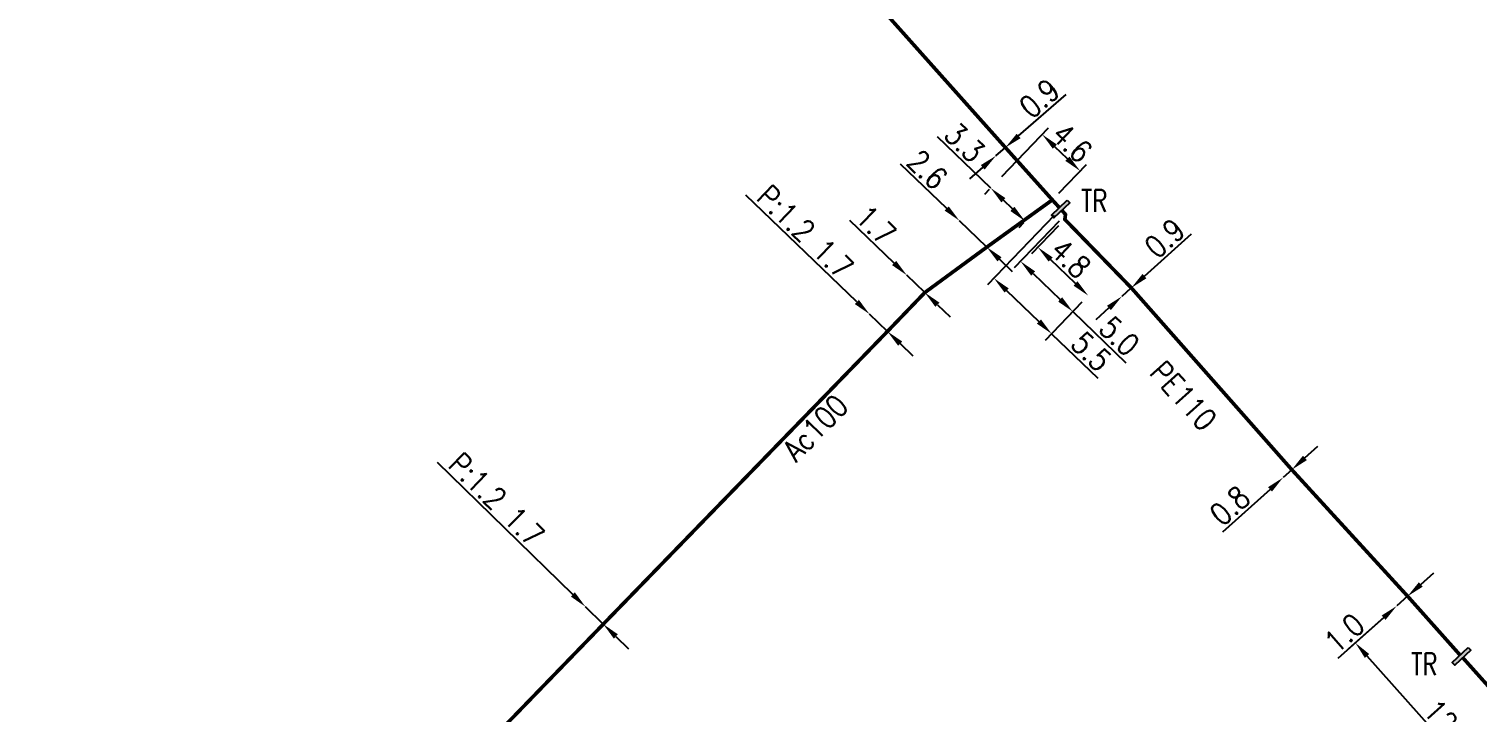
# Model space of a CAD drawing. Header units: millimetres. Extents: x 138988 to 140002, y 128990 to 130001.
# Drawn here: x 139184.2 to 139283, y 129249.7 to 129296.3 of the extents above; entities that cross this region are included whole.
import ezdxf
from ezdxf.enums import TextEntityAlignment as Align

# ---------------------------------------------------------------- set-up
doc = ezdxf.new("R2010")
doc.units = ezdxf.units.MM
doc.header["$PDMODE"] = 34
doc.linetypes.add('L_25_AP', pattern=[2000, 1000, 1000])
doc.linetypes.add('L_25_PE', pattern=[2000, 1000, 1000])
doc.layers.get('0').update_dxf_attribs({"linetype": 'CONTINUOUS'})
doc.layers.get('Defpoints').update_dxf_attribs({"linetype": 'CONTINUOUS'})
doc.layers.add('L_150', color=1, linetype='CONTINUOUS')
doc.layers.add('L_340', color=7, linetype='CONTINUOUS')
doc.styles.get("Standard").update_dxf_attribs({"font": 'romans.shx', "width": 0.85})
doc.dimstyles.get("Standard").update_dxf_attribs({"dimtxt": 1.5, "dimasz": 1.2, "dimexe": 0.625, "dimexo": 0.625, "dimgap": 0.25, "dimtad": 1, "dimdec": 1, "dimzin": 0, "dimdsep": 46, "dimtxsty": 'Standard', "dimcen": -0.5, "dimadec": 0, "dimazin": 0, "dimtfac": 1, "dimtdec": 1, "dimtmove": 0, "dimatfit": 3, "dimfxl": 0, "dimtolj": 1, "dimtzin": 0, "dimarcsym": 0})

# ---------------------------------------------------------------- blocks, each defined once
blk = doc.blocks.new('*D1084')
at = {"layer": 'Defpoints', "color": 0, "linetype": 'Continuous', "transparency": 16777216}
for p in [(139250.12, 129285.789), (139249.792, 129285.449), (139252.462, 129283.536)]:
    blk.add_point(p, dxfattribs=at)
at = {"layer": 'L_150', "color": 0, "linetype": 'Continuous', "lineweight": -2, "transparency": 16777216}
for p, q in [((139249.792, 129285.449), (139246.165, 129288.938)), ((139249.686, 129285.339), (139249.359, 129284.998)), ((139251.269, 129284.027), (139250.657, 129284.617)), ((139252.028, 129283.085), (139251.701, 129282.745))]:
    blk.add_line(p, q, dxfattribs=at)
at = {"layer": 'L_150', "color": 0, "linetype": 'Continuous', "transparency": 16777216}
for points in [[(139250.796, 129284.761), (139250.518, 129284.473), (139249.792, 129285.449)], [(139251.408, 129284.171), (139251.131, 129283.883), (139252.134, 129283.195)]]:
    blk.add_solid(points, dxfattribs=at)
at = {"layer": 'L_150', "color": 0, "linetype": 'Continuous', "transparency": 16777216, "insert": (139248.001, 129288.559), "char_height": 1.5, "attachment_point": 5, "rotation": 316.10597}
blk.add_mtext('\\A1;3.3', dxfattribs=at)
blk = doc.blocks.new('*D1085')
at = {"layer": 'Defpoints', "color": 0, "linetype": 'Continuous', "transparency": 16777216}
for p in [(139247.652, 129283.224), (139247.652, 129283.224), (139249.525, 129281.421)]:
    blk.add_point(p, dxfattribs=at)
at = {"layer": 'L_150', "color": 0, "linetype": 'Continuous', "lineweight": -2, "transparency": 16777216}
for p, q in [((139246.787, 129284.056), (139243.637, 129287.087)), ((139249.525, 129281.421), (139247.652, 129283.224)), ((139250.39, 129280.589), (139251.255, 129279.757))]:
    blk.add_line(p, q, dxfattribs=at)
at = {"layer": 'L_150', "color": 0, "linetype": 'Continuous', "transparency": 16777216}
for points in [[(139246.926, 129284.2), (139246.648, 129283.912), (139247.652, 129283.224)], [(139250.529, 129280.733), (139250.251, 129280.445), (139249.525, 129281.421)]]:
    blk.add_solid(points, dxfattribs=at)
at = {"layer": 'L_150', "color": 0, "linetype": 'Continuous', "transparency": 16777216, "insert": (139245.473, 129286.708), "char_height": 1.5, "attachment_point": 5, "rotation": 316.10597}
blk.add_mtext('\\A1;2.6', dxfattribs=at)
blk = doc.blocks.new('*D1086')
at = {"layer": 'Defpoints', "color": 0, "linetype": 'Continuous', "transparency": 16777216}
for p in [(139244.069, 129279.5), (139244.069, 129279.5), (139245.294, 129278.321)]:
    blk.add_point(p, dxfattribs=at)
at = {"layer": 'L_150', "color": 0, "linetype": 'Continuous', "lineweight": -2, "transparency": 16777216}
for p, q in [((139243.204, 129280.332), (139240.185, 129283.237)), ((139245.294, 129278.321), (139244.069, 129279.5)), ((139246.159, 129277.489), (139247.023, 129276.657))]:
    blk.add_line(p, q, dxfattribs=at)
at = {"layer": 'L_150', "color": 0, "linetype": 'Continuous', "transparency": 16777216}
for points in [[(139243.343, 129280.476), (139243.065, 129280.188), (139244.069, 129279.5)], [(139246.297, 129277.633), (139246.02, 129277.345), (139245.294, 129278.321)]]:
    blk.add_solid(points, dxfattribs=at)
at = {"layer": 'L_150', "color": 0, "linetype": 'Continuous', "transparency": 16777216, "insert": (139241.956, 129282.921), "char_height": 1.5, "attachment_point": 5, "rotation": 316.10597}
blk.add_mtext('\\A1;1.7', dxfattribs=at)
blk = doc.blocks.new('*D1087')
at = {"layer": 'Defpoints', "color": 0, "linetype": 'Continuous', "transparency": 16777216}
for p in [(139241.521, 129276.851), (139241.521, 129276.851), (139242.746, 129275.673)]:
    blk.add_point(p, dxfattribs=at)
at = {"layer": 'L_150', "color": 0, "linetype": 'Continuous', "lineweight": -2, "transparency": 16777216}
for p, q in [((139240.656, 129277.683), (139233.087, 129284.966)), ((139242.746, 129275.673), (139241.521, 129276.851)), ((139243.61, 129274.841), (139244.475, 129274.009))]:
    blk.add_line(p, q, dxfattribs=at)
at = {"layer": 'L_150', "color": 0, "linetype": 'Continuous', "transparency": 16777216}
for points in [[(139240.794, 129277.828), (139240.517, 129277.539), (139241.521, 129276.851)], [(139243.749, 129274.985), (139243.472, 129274.697), (139242.746, 129275.673)]]:
    blk.add_solid(points, dxfattribs=at)
at = {"layer": 'L_150', "color": 0, "linetype": 'Continuous', "transparency": 16777216, "insert": (139237.132, 129282.461), "char_height": 1.5, "attachment_point": 5, "rotation": 316.10597}
blk.add_mtext('\\A1;P:1.2 1.7', dxfattribs=at)
blk = doc.blocks.new('*D1088')
at = {"layer": 'Defpoints', "color": 0, "linetype": 'Continuous', "transparency": 16777216}
for p in [(139222.14, 129256.899), (139222.14, 129256.899), (139223.356, 129255.712)]:
    blk.add_point(p, dxfattribs=at)
at = {"layer": 'L_150', "color": 0, "linetype": 'Continuous', "lineweight": -2, "transparency": 16777216}
for p, q in [((139221.281, 129257.737), (139212.047, 129266.746)), ((139223.356, 129255.712), (139222.14, 129256.899)), ((139224.215, 129254.874), (139225.074, 129254.036))]:
    blk.add_line(p, q, dxfattribs=at)
at = {"layer": 'L_150', "color": 0, "linetype": 'Continuous', "transparency": 16777216}
for points in [[(139221.42, 129257.88), (139221.141, 129257.594), (139222.14, 129256.899)], [(139224.355, 129255.017), (139224.076, 129254.73), (139223.356, 129255.712)]]:
    blk.add_solid(points, dxfattribs=at)
at = {"layer": 'L_150', "color": 0, "linetype": 'Continuous', "transparency": 16777216, "insert": (139216.074, 129264.213), "char_height": 1.5, "attachment_point": 5, "rotation": 315.70565}
blk.add_mtext('\\A1;P:1.2 1.7', dxfattribs=at)
blk = doc.blocks.new('*D713')
at = {"layer": 'Defpoints', "color": 0, "linetype": 'Continuous', "transparency": 16777216}
for p in [(139250.793, 129288.211), (139250.152, 129287.652), (139250.152, 129287.652)]:
    blk.add_point(p, dxfattribs=at)
at = {"layer": 'L_150', "color": 0, "linetype": 'Continuous', "lineweight": -2, "transparency": 16777216}
for p, q in [((139251.697, 129289), (139254.945, 129291.834)), ((139250.152, 129287.652), (139250.793, 129288.211)), ((139249.248, 129286.863), (139248.344, 129286.074))]:
    blk.add_line(p, q, dxfattribs=at)
at = {"layer": 'L_150', "color": 0, "linetype": 'Continuous', "transparency": 16777216}
for points in [[(139251.565, 129289.15), (139251.828, 129288.849), (139250.793, 129288.211)], [(139249.117, 129287.014), (139249.379, 129286.712), (139250.152, 129287.652)]]:
    blk.add_solid(points, dxfattribs=at)
at = {"layer": 'L_150', "color": 0, "linetype": 'Continuous', "transparency": 16777216, "insert": (139253.116, 129291.565), "char_height": 1.5, "attachment_point": 5, "rotation": 41.10504}
blk.add_mtext('\\A1;0.9', dxfattribs=at)
blk = doc.blocks.new('*D723')
at = {"layer": 'Defpoints', "color": 0, "linetype": 'Continuous', "transparency": 16777216}
for p in [(139258.753, 129278.073), (139258.753, 129278.073), (139259.386, 129278.641)]:
    blk.add_point(p, dxfattribs=at)
at = {"layer": 'L_150', "color": 0, "linetype": 'Continuous', "lineweight": -2, "transparency": 16777216}
for p, q in [((139260.279, 129279.442), (139263.49, 129282.318)), ((139258.753, 129278.073), (139259.386, 129278.641)), ((139257.859, 129277.273), (139256.965, 129276.472))]:
    blk.add_line(p, q, dxfattribs=at)
at = {"layer": 'L_150', "color": 0, "linetype": 'Continuous', "transparency": 16777216}
for points in [[(139260.146, 129279.59), (139260.413, 129279.293), (139259.386, 129278.641)], [(139257.726, 129277.421), (139257.993, 129277.124), (139258.753, 129278.073)]]:
    blk.add_solid(points, dxfattribs=at)
at = {"layer": 'L_150', "color": 0, "linetype": 'Continuous', "transparency": 16777216, "insert": (139261.664, 129282.025), "char_height": 1.5, "attachment_point": 5, "rotation": 41.86487}
blk.add_mtext('\\A1;0.9', dxfattribs=at)
blk = doc.blocks.new('*D724')
at = {"layer": 'Defpoints', "color": 0, "linetype": 'Continuous', "transparency": 16777216}
for p in [(139270.336, 129266.243), (139269.741, 129265.708), (139269.741, 129265.708)]:
    blk.add_point(p, dxfattribs=at)
at = {"layer": 'L_150', "color": 0, "linetype": 'Continuous', "lineweight": -2, "transparency": 16777216}
for p, q in [((139271.228, 129267.045), (139272.12, 129267.848)), ((139270.336, 129266.243), (139269.741, 129265.708)), ((139268.849, 129264.905), (139265.598, 129261.982))]:
    blk.add_line(p, q, dxfattribs=at)
at = {"layer": 'L_150', "color": 0, "linetype": 'Continuous', "transparency": 16777216}
for points in [[(139271.094, 129267.194), (139271.362, 129266.897), (139270.336, 129266.243)], [(139268.715, 129265.054), (139268.983, 129264.757), (139269.741, 129265.708)]]:
    blk.add_solid(points, dxfattribs=at)
at = {"layer": 'L_150', "color": 0, "linetype": 'Continuous', "transparency": 16777216, "insert": (139266.109, 129263.786), "char_height": 1.5, "attachment_point": 5, "rotation": 41.96533}
blk.add_mtext('\\A1;0.8', dxfattribs=at)
blk = doc.blocks.new('*D725')
at = {"layer": 'Defpoints', "color": 0, "linetype": 'Continuous', "transparency": 16777216}
for p in [(139278.238, 129257.617), (139277.492, 129256.951), (139277.492, 129256.951)]:
    blk.add_point(p, dxfattribs=at)
at = {"layer": 'L_150', "color": 0, "linetype": 'Continuous', "lineweight": -2, "transparency": 16777216}
for p, q in [((139279.133, 129258.416), (139280.028, 129259.215)), ((139278.238, 129257.617), (139277.492, 129256.951)), ((139276.597, 129256.151), (139273.473, 129253.361))]:
    blk.add_line(p, q, dxfattribs=at)
at = {"layer": 'L_150', "color": 0, "linetype": 'Continuous', "transparency": 16777216}
for points in [[(139279, 129258.565), (139279.267, 129258.267), (139278.238, 129257.617)], [(139276.464, 129256.301), (139276.731, 129256.002), (139277.492, 129256.951)]]:
    blk.add_solid(points, dxfattribs=at)
at = {"layer": 'L_150', "color": 0, "linetype": 'Continuous', "transparency": 16777216, "insert": (139273.921, 129255.102), "char_height": 1.5, "attachment_point": 5, "rotation": 41.7652}
blk.add_mtext('\\A1;1.0', dxfattribs=at)
blk = doc.blocks.new('L_340_19')
at = {"linetype": 'Continuous'}
blk.add_hatch(color=0, dxfattribs=at).paths.add_polyline_path([(0.125, 0.75), (-0.125, 0.75), (-0.125, -0.75), (0.125, -0.75)])
at = {"color": 0, "linetype": 'Continuous'}
blk.add_lwpolyline([(-0.125, 0.75), (0.125, 0.75), (0.125, -0.75), (-0.125, -0.75)], close=True, dxfattribs=at)
at = {"color": 0, "linetype": 'Continuous', "width": 0.75}
for tag, height, flags, p in [('TR', 1.5, 8, (0, 3)), ('DEF_LEG', 1.2, 3, (0, -5)), ('DEF_COUP', 1.2, 3, (0, -7.5)), ('DEF_TYPE', 1.2, 3, (0, -10))]:
    blk.add_attdef(tag, text='', height=height, dxfattribs=dict(at, flags=flags)).set_placement(p, align=Align.MIDDLE)
blk = doc.blocks.new('*D728')
at = {"layer": 'Defpoints', "color": 0, "linetype": 'Continuous', "transparency": 16777216}
for p in [(139254.848, 129283.312), (139253.015, 129281.406), (139256.443, 129278.111)]:
    blk.add_point(p, dxfattribs=at)
at = {"layer": 'L_150', "color": 0, "linetype": 'Continuous', "lineweight": -2, "transparency": 16777216}
for p, q in [((139254.415, 129282.862), (139252.582, 129280.955)), ((139255.578, 129278.942), (139253.88, 129280.574))]:
    blk.add_line(p, q, dxfattribs=at)
at = {"layer": 'L_150', "color": 0, "linetype": 'Continuous', "transparency": 16777216}
for points in [[(139254.019, 129280.718), (139253.742, 129280.43), (139253.015, 129281.406)], [(139255.716, 129279.087), (139255.439, 129278.798), (139256.443, 129278.111)]]:
    blk.add_solid(points, dxfattribs=at)
at = {"layer": 'L_150', "color": 0, "linetype": 'Continuous', "transparency": 16777216, "insert": (139255.244, 129280.65), "char_height": 1.5, "attachment_point": 5, "rotation": 316.12802}
blk.add_mtext('\\A1;4.8', dxfattribs=at)
blk = doc.blocks.new('*D732')
at = {"layer": 'Defpoints', "color": 0, "linetype": 'Continuous', "transparency": 16777216}
for p in [(139254.894, 129283.649), (139256.443, 129278.111), (139255.395, 129277.02)]:
    blk.add_point(p, dxfattribs=at)
at = {"layer": 'L_150', "color": 0, "linetype": 'Continuous', "lineweight": -2, "transparency": 16777216}
for p, q in [((139254.461, 129283.199), (139251.39, 129280.004)), ((139252.688, 129279.623), (139254.53, 129277.852)), ((139256.01, 129277.66), (139254.962, 129276.57)), ((139255.395, 129277.02), (139259.022, 129273.533))]:
    blk.add_line(p, q, dxfattribs=at)
at = {"layer": 'L_150', "color": 0, "linetype": 'Continuous', "transparency": 16777216}
for points in [[(139252.827, 129279.767), (139252.549, 129279.478), (139251.823, 129280.454)], [(139254.668, 129277.996), (139254.391, 129277.708), (139255.395, 129277.02)]]:
    blk.add_solid(points, dxfattribs=at)
at = {"layer": 'L_150', "color": 0, "linetype": 'Continuous', "transparency": 16777216, "insert": (139258.572, 129275.353), "char_height": 1.5, "attachment_point": 5, "rotation": 316.12802}
blk.add_mtext('\\A1;5.0', dxfattribs=at)
blk = doc.blocks.new('*D733')
at = {"layer": 'Defpoints', "color": 0, "linetype": 'Continuous', "transparency": 16777216}
for p in [(139254.56, 129284.024), (139256.443, 129278.111), (139253.946, 129275.514)]:
    blk.add_point(p, dxfattribs=at)
at = {"layer": 'L_340', "color": 0, "linetype": 'Continuous', "lineweight": -2, "transparency": 16777216}
for p, q in [((139254.127, 129283.573), (139249.581, 129278.844)), ((139250.879, 129278.463), (139253.081, 129276.345)), ((139256.01, 129277.66), (139253.513, 129275.063)), ((139253.946, 129275.514), (139257.098, 129272.484))]:
    blk.add_line(p, q, dxfattribs=at)
at = {"layer": 'L_340', "color": 0, "linetype": 'Continuous', "transparency": 16777216}
for points in [[(139251.017, 129278.607), (139250.74, 129278.318), (139250.014, 129279.294)], [(139253.22, 129276.49), (139252.943, 129276.201), (139253.946, 129275.514)]]:
    blk.add_solid(points, dxfattribs=at)
at = {"layer": 'L_340', "color": 0, "linetype": 'Continuous', "transparency": 16777216, "insert": (139256.647, 129274.304), "char_height": 1.5, "attachment_point": 5, "rotation": 316.12802}
blk.add_mtext('\\A1;5.5', dxfattribs=at)
blk = doc.blocks.new('*D1255')
at = {"layer": 'Defpoints', "color": 0, "linetype": 'Continuous', "transparency": 16777216}
for p in [(139253.306, 129289.101), (139250.12, 129285.789), (139253.996, 129284.641)]:
    blk.add_point(p, dxfattribs=at)
at = {"layer": 'L_150', "color": 0, "linetype": 'Continuous', "lineweight": -2, "transparency": 16777216}
for p, q in [((139250.553, 129286.239), (139253.739, 129289.551)), ((139255.028, 129287.444), (139254.171, 129288.269)), ((139254.43, 129285.091), (139256.326, 129287.062))]:
    blk.add_line(p, q, dxfattribs=at)
at = {"layer": 'L_150', "color": 0, "linetype": 'Continuous', "transparency": 16777216}
for points in [[(139254.309, 129288.413), (139254.032, 129288.125), (139253.306, 129289.101)], [(139255.167, 129287.588), (139254.889, 129287.3), (139255.893, 129286.612)]]:
    blk.add_solid(points, dxfattribs=at)
at = {"layer": 'L_150', "color": 0, "linetype": 'Continuous', "transparency": 16777216, "insert": (139255.339, 129288.533), "char_height": 1.5, "attachment_point": 5, "rotation": 316.10597}
blk.add_mtext('\\A1;4.6', dxfattribs=at)
blk = doc.blocks.new('*D1258')
at = {"layer": 'Defpoints', "color": 0, "linetype": 'Continuous', "transparency": 16777216}
for p in [(139277.482, 129256.944), (139274.672, 129254.435), (139286.382, 129248.535)]:
    blk.add_point(p, dxfattribs=at)
at = {"layer": 'L_340', "color": 0, "linetype": 'Continuous', "lineweight": -2, "transparency": 16777216}
for p, q in [((139277.016, 129256.528), (139274.206, 129254.019)), ((139281.999, 129246.23), (139275.471, 129253.54)), ((139285.916, 129248.119), (139282.332, 129244.919))]:
    blk.add_line(p, q, dxfattribs=at)
at = {"layer": 'L_340', "color": 0, "linetype": 'Continuous', "transparency": 16777216}
for points in [[(139275.621, 129253.673), (139275.322, 129253.407), (139274.672, 129254.435)], [(139282.148, 129246.363), (139281.85, 129246.097), (139282.798, 129245.335)]]:
    blk.add_solid(points, dxfattribs=at)
at = {"layer": 'L_340', "color": 0, "linetype": 'Continuous', "transparency": 16777216, "insert": (139281.042, 129248.803), "char_height": 1.5, "attachment_point": 5, "rotation": 311.7652}
blk.add_mtext('\\A1;12.2', dxfattribs=at)

msp = doc.modelspace()

# ---------------------------------------------------------------- linework, layer by layer
at = {"layer": 'L_150', "linetype": 'L_25_AP', "const_width": 0.25, "flags": 128}
for points in [[(139265.685, 129326.447), (139256.538, 129322.519), (139255.03, 129321.983), (139247.837, 129315.839), (139245.643, 129313.266), (139243.797, 129311.362), (139237.481, 129305.559), (139236.116, 129304.597), (139236.116, 129304.597), (139238.673, 129301.785), (139250.793, 129288.211), (139253.996, 129284.641), (139254.474, 129284.114)], [(139282.004, 129253.421), (139295.213, 129238.68), (139297.35, 129236.221)]]:
    msp.add_lwpolyline(points, dxfattribs=at)
at = {"layer": 'L_150', "linetype": 'L_25_AP', "flags": 128}
msp.add_lwpolyline([(139253.996, 129284.641, 0.25, 0.25, 0), (139252.462, 129283.536, 0.25, 0.25, 0), (139249.525, 129281.421, 0.25, 0.25, 0), (139245.294, 129278.321, 0.25, 0.25, 0), (139242.746, 129275.673, 0.25, 0.25, 0), (139223.356, 129255.712, 0.25, 0.25, 0), (139191.681, 129223.047, 0.25, 0.25, 0), (139185.944, 129217.131, 0.25, 0.25, 0), (139185.51, 129216.712, 0.25, 0.25, 0), (139185.407, 129215.274, 0.25, 0.25, 0), (139184.073, 129213.908, 0.25, 0.25, 0), (139177.034, 129206.696, 0.25, 0.25, 0), (139174.43, 129206.174, 0.25, 0.25, 0), (139170.485, 129202.155, 0.25, 0.25, 0), (139159.144, 129190.365, 0.25, 0.25, 0), (139134.118, 129164.079, 0.25, 0.25, 0), (139114.466, 129144.456, 0.25, 0.25, 0), (139109.635, 129139.66, 0.25, 0.25, 0), (139110.374, 129138.939, 0.25, 0.25, 0), (139109.891, 129138.433, 0.25, 0.25, 0), (139108.613, 129137.045, 0, 0, 0)], format="xyseb", dxfattribs=at)
at = {"layer": 'L_150', "linetype": 'L_25_PE', "const_width": 0.25, "flags": 128}
msp.add_lwpolyline([(139254.647, 129283.933), (139254.894, 129283.649), (139254.848, 129283.312), (139259.386, 129278.641), (139270.336, 129266.243), (139278.238, 129257.617), (139281.824, 129253.595)], dxfattribs=at)

# ---------------------------------------------------------------- block references
at = {"layer": 'L_340'}
ref = msp.add_blockref('L_340_19', (139254.56, 129284.024), dxfattribs=dict(at, rotation=313.4898608913706))
ref.add_attrib('TR', 'TR', dxfattribs={"layer": '0', "color": 0, "linetype": 'Continuous', "height": 1.5, "width": 0.75, "flags": 8}).set_placement((139256.845, 129284.575), align=Align.MIDDLE)
ref = msp.add_blockref('L_340_19', (139281.918, 129253.512), dxfattribs=dict(at, rotation=313.2806429610816))
ref.add_attrib('TR', 'TR', dxfattribs={"layer": '0', "color": 0, "linetype": 'Continuous', "height": 1.5, "width": 0.75, "flags": 8}).set_placement((139279.376, 129252.98), align=Align.MIDDLE)

# ---------------------------------------------------------------- texts
at = {"layer": 'L_150', "linetype": 'Continuous', "width": 0.85}
msp.add_text('PE110', height=1.5, rotation=312.03818, dxfattribs=at).set_placement((139262.937, 129271.283), align=Align.MIDDLE)
msp.add_text('Ac100', height=1.5, rotation=45.79568, dxfattribs=at).set_placement((139236.534, 129266.701))

# ---------------------------------------------------------------- dimensions: what is measured, and where the dimension line sits
at = {"layer": 'L_150', "linetype": 'Continuous'}
for base, p1, p2, angle, picture, middle in [((139250.152, 129287.652), (139250.793, 129288.211), (139250.152, 129287.652), 41.10504, '*D713', (139253.773, 129290.811)), ((139249.79214, 129285.44864), (139252.461603, 129283.535656), (139250.119577, 129285.788968), 316.105971, '*D1084', (139247.307864, 129287.838813)), ((139247.652, 129283.224), (139249.525, 129281.421), (139247.652, 129283.224), 316.10597, '*D1085', (139244.78, 129285.987)), ((139244.069, 129279.5), (139245.294, 129278.321), (139244.069, 129279.5), 316.10597, '*D1086', (139241.262, 129282.2)), ((139255.395, 129277.02), (139254.894, 129283.649), (139256.443, 129278.111), 136.12802, '*D732', (139257.879, 129274.632)), ((139253.015, 129281.406), (139256.443, 129278.111), (139254.848, 129283.312), 316.12802, '*D728', (139254.551, 129279.929)), ((139258.75269482, 129278.0733935), (139259.38570757, 129278.64066315), (139258.75269482, 129278.0733935), 41.86486948, '*D723', (139262.33134463, 129281.28037382)), ((139269.741, 129265.708), (139270.336, 129266.243), (139269.741, 129265.708), 41.96533, '*D724', (139266.777, 129263.043)), ((139277.492, 129256.951), (139278.238, 129257.617), (139277.492, 129256.951), 41.7652, '*D725', (139274.587, 129254.357))]:
    dim = msp.add_linear_dim(base=base, p1=p1, p2=p2, angle=angle, dimstyle='Standard', dxfattribs=at)
    dim.commit()
    dim.dimension.update_dxf_attribs({"geometry": picture, "text_midpoint": middle, "dimtype": 160})
for base, p1, p2, angle, text, picture, middle in [((139253.306, 129289.101), (139253.996, 129284.641), (139250.12, 129285.789), 316.10597, '4.6', '*D1255', (139254.645, 129287.812)), ((139241.521, 129276.851), (139242.746, 129275.673), (139241.521, 129276.851), 316.10597, 'P:1.2 <>', '*D1087', (139236.439, 129281.741)), ((139222.14, 129256.899), (139223.356, 129255.712), (139222.14, 129256.899), 315.70565, 'P:1.2 <>', '*D1088', (139215.376, 129263.498))]:
    dim = msp.add_linear_dim(base=base, p1=p1, p2=p2, angle=angle, text=text, dimstyle='Standard', dxfattribs=at)
    dim.commit()
    dim.dimension.update_dxf_attribs({"geometry": picture, "text_midpoint": middle, "dimtype": 160})
at = {"layer": 'L_340', "linetype": 'Continuous'}
for base, p1, p2, angle, picture, middle in [((139253.946, 129275.514), (139254.56, 129284.024), (139256.443, 129278.111), 136.12802, '*D733', (139255.954, 129273.583)), ((139274.672, 129254.435), (139286.382, 129248.535), (139277.482, 129256.944), 311.7652, '*D1258', (139280.296, 129248.137))]:
    dim = msp.add_linear_dim(base=base, p1=p1, p2=p2, angle=angle, dimstyle='Standard', dxfattribs=at)
    dim.commit()
    dim.dimension.update_dxf_attribs({"geometry": picture, "text_midpoint": middle, "dimtype": 160})

doc.saveas('drawing.dxf')
